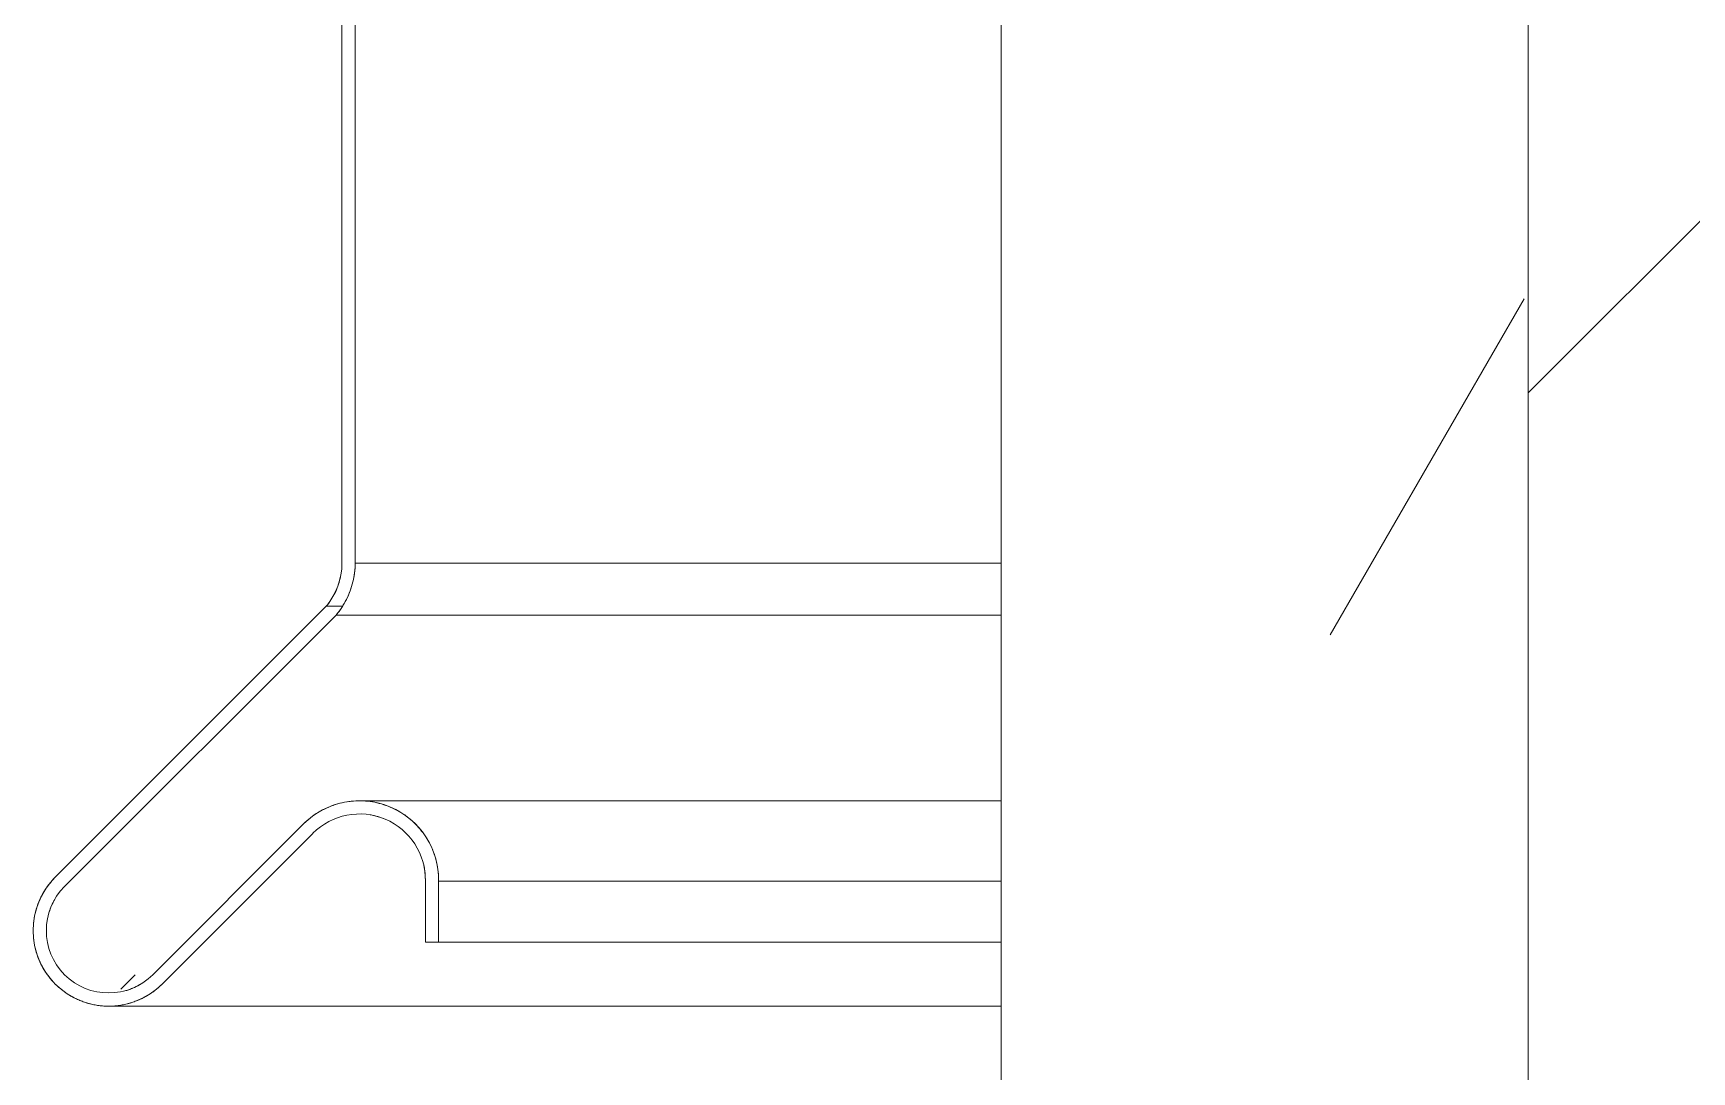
# Model space of a CAD drawing. Header units: millimetres. Extents: x -515342 to 330399, y -224905 to 507333.
# Drawn here: x 248186.3 to 248312.1, y 105322.8 to 105401.6 of the extents above; entities that cross this region are included whole.
import ezdxf

# ---------------------------------------------------------------- set-up
doc = ezdxf.new("R2010")
doc.units = ezdxf.units.MM
for name, color, linetype, lineweight in [('Ограждение', 7, 'Continuous', 0), ('Стены внутренние', 7, 'Continuous', 0), ('Стены отделка', 7, 'Continuous', 0), ('Стены перегородки', 7, 'Continuous', 0)]:
    doc.layers.add(name, color=color, linetype=linetype, lineweight=lineweight)

# ---------------------------------------------------------------- blocks, each defined once
blk = doc.blocks.new('Ограждение - Ограждение-9804452-О_АР_П_Разрез 2-2')
at = {"layer": 'Ограждение'}
h = blk.add_hatch(dxfattribs=at)
h.set_pattern_fill('FP_40', color=256, style=0, pattern_type=2)
h.set_pattern_definition([(45, (-6322.59, 7579.1), (-106.066, 106.066), [])])
h.paths.add_polyline_path([(-13169.18, 17296.59), (-13164.35, 17298.78), (-13171.04, 17298.78)])
h.paths.add_polyline_path([(-13163.65, 17298.07), (-13152.21, 17309.51), (-13152.92, 17310.22), (-13164.35, 17298.78)])
h.paths.add_polyline_path([(-13171.04, 17298.78), (-13171.92, 17303.53), (-13173.23, 17300.64)])
h.paths.add_polyline_path([(-13149, 17330), (-13149, 17464.05), (-13150, 17465), (-13150, 17330)])
at = {"layer": 'Ограждение', "lineweight": 18}
for p, q in [((-13150, 17465), (-13150, 17330)), ((-13149, 17330), (-13149, 17464.05)), ((-13151.19, 17326.74), (-13171.75, 17306.18)), ((-13171.04, 17305.47), (-13150.45, 17326.07)), ((-13152.92, 17310.22), (-13164.35, 17298.78)), ((-13163.65, 17298.07), (-13152.21, 17309.51)), ((-13143.67, 17305.89), (-13143.67, 17301.26)), ((-13142.67, 17301.26), (-13142.67, 17305.88)), ((-13143.67, 17301.26), (-13142.67, 17301.26))]:
    blk.add_line(p, q, dxfattribs=at)
at = {"layer": 'Ограждение'}
for p, q in [((-13149, 17330), (-13100, 17330)), ((-13150, 17326.74), (-13151.19, 17326.74)), ((-13150.45, 17326.07), (-13100, 17326.07)), ((-13100, 17311.98), (-13148.67, 17311.98)), ((-13142.67, 17305.88), (-13100, 17305.88)), ((-13142.67, 17305.88), (-13142.67, 17301.26)), ((-13142.67, 17301.26), (-13100, 17301.26)), ((-13167.7, 17296.4), (-13100, 17296.4))]:
    blk.add_line(p, q, dxfattribs=at)
at = {"layer": 'Ограждение', "lineweight": 18}
for centre, radius, start, end in [((-13155.19, 17330.04), 5.19, 320.4841, 359.5159), ((-13155.19, 17330.04), 6.19, 320.021, 359.5567), ((-13148.67, 17305.98), 6, 359.0871, 135), ((-13148.67, 17305.98), 5, 359, 135), ((-13167.7, 17302.13), 5.73, 135, 315), ((-13167.7, 17302.13), 4.73, 135, 315)]:
    blk.add_arc(centre, radius, start, end, dxfattribs=at)
at = {"layer": 'Ограждение'}
for points in [[(-13151.19, 17326.74), (-13150.94, 17327.05), (-13150.5, 17327.71), (-13150.1, 17328.82), (-13150, 17329.61), (-13150, 17330)], [(-13149, 17330), (-13149, 17329.52), (-13149.12, 17328.57), (-13149.62, 17327.23), (-13150.14, 17326.43), (-13150.45, 17326.07)], [(-13146.72, 17310.58), (-13146.9, 17310.66), (-13147.27, 17310.79), (-13147.66, 17310.88), (-13147.86, 17310.91)], [(-13143.67, 17305.89), (-13143.67, 17306.29), (-13143.71, 17306.68), (-13143.79, 17307.07)], [(-13171.79, 17304.49), (-13171.97, 17304.19), (-13172.11, 17303.87), (-13172.21, 17303.54)]]:
    blk.add_open_spline(points, degree=3, dxfattribs=at)
for points, knots in [([(-13152.92, 17310.22), (-13152.58, 17310.56), (-13152.02, 17311), (-13151.18, 17311.44), (-13150.51, 17311.7), (-13149.82, 17311.88), (-13149.12, 17311.97), (-13148.4, 17311.99), (-13147.69, 17311.91), (-13147, 17311.75), (-13146.33, 17311.51), (-13145.69, 17311.2), (-13145.09, 17310.81), (-13144.55, 17310.35), (-13144.06, 17309.83), (-13143.63, 17309.26), (-13143.16, 17308.43), (-13142.76, 17307.31), (-13142.67, 17306.36), (-13142.67, 17305.88)], [-1, -1, -1, -1, -0.9, -0.85, -0.8, -0.75, -0.7, -0.65, -0.6, -0.55, -0.5, -0.45, -0.4, -0.35, -0.3, -0.25, -0.2, -0.1, 0, 0, 0, 0]), ([(-13163.65, 17298.07), (-13164, 17297.72), (-13164.6, 17297.26), (-13165.39, 17296.87), (-13165.86, 17296.7), (-13166.21, 17296.59), (-13166.58, 17296.5), (-13166.95, 17296.44), (-13167.32, 17296.4), (-13167.7, 17296.39), (-13168.07, 17296.4), (-13168.45, 17296.44), (-13168.82, 17296.5), (-13169.18, 17296.59), (-13169.54, 17296.7), (-13169.89, 17296.83), (-13170.23, 17296.98), (-13170.57, 17297.16), (-13170.88, 17297.36), (-13171.19, 17297.58), (-13171.48, 17297.82), (-13171.84, 17298.16), (-13172.26, 17298.63), (-13172.68, 17299.25), (-13173.01, 17299.93), (-13173.33, 17300.88), (-13173.49, 17302.13), (-13173.3, 17303.63), (-13172.72, 17305.02), (-13172.1, 17305.83), (-13171.75, 17306.18)], [-1, -1, -1, -1, -0.916667, -0.875, -0.854167, -0.833333, -0.8125, -0.791667, -0.770833, -0.75, -0.729167, -0.708333, -0.6875, -0.666667, -0.645833, -0.625, -0.604167, -0.583333, -0.5625, -0.541667, -0.520833, -0.5, -0.458333, -0.416667, -0.375, -0.333333, -0.25, -0.166667, -0.083333, 0, 0, 0, 0]), ([(-13166.47, 17297.56), (-13166.37, 17297.58), (-13166.18, 17297.64), (-13165.79, 17297.79), (-13165.51, 17297.93), (-13165.33, 17298.03)], [-0.16666667, -0.16666667, -0.16666667, -0.16666667, -0.14583333, -0.125, -0.08333333, -0.08333333, -0.08333333, -0.08333333])]:
    blk.add_open_spline(points, degree=3, knots=knots, dxfattribs=at)

msp = doc.modelspace()

# ---------------------------------------------------------------- hatches: boundary and pattern name
at = {"layer": 'Стены внутренние'}
h = msp.add_hatch(dxfattribs=at)
h.set_pattern_fill('FP_38', color=256, style=0, pattern_type=2)
h.set_pattern_definition([(0, (255037.12, 95610.49), (406.4, 101.6), [33.528, -271.272, 33.528, -271.272, -1625.6]), (0, (255037.12, 95610.49), (406.4, 101.6), [-609.6, 33.528, -576.072, 33.528, -271.272, -711.2]), (0, (255037.12, 95610.49), (406.4, 101.6), [-1524, 33.528, -169.672, 33.528, -474.472]), (120, (255189.52, 95661.29), (-291.1882, 301.1527), [33.528, -271.272, 33.528, -271.272, -1625.6]), (120, (255189.52, 95661.29), (-291.1882, 301.1527), [-609.6, 33.528, -576.072, 33.528, -271.272, -711.2]), (120, (255189.52, 95661.29), (-291.1882, 301.1527), [-1524, 33.528, -169.672, 33.528, -474.472]), (240, (255240.32, 95864.49), (-115.2118, -402.7527), [33.528, -271.272, 33.528, -271.272, -1625.6]), (240, (255240.32, 95864.49), (-115.2118, -402.7527), [-609.6, 33.528, -576.072, 33.528, -271.272, -711.2]), (240, (255240.32, 95864.49), (-115.2118, -402.7527), [-1524, 33.528, -169.672, 33.528, -474.472])])
h.paths.add_polyline_path([(248299.7107, 105181.3929), (248299.2682, 105461.3929), (248259.7107, 105461.3929), (248259.7107, 105181.3929), (248299.2682, 105181.3929)])
h = msp.add_hatch(dxfattribs=at)
h.set_pattern_fill('FP_45', color=256, style=0, pattern_type=2)
h.set_pattern_definition([(45, (255037.12, 95610.5), (-235.732, 235.732), []), (45, (255194.28, 95610.5), (-235.732, 235.732), [])])
h.paths.add_polyline_path([(248513.5215, 105181.3929), (248749.7107, 105181.3929), (248749.7107, 105451.3929), (248299.7107, 105451.3929), (248299.7107, 105181.3929)])

# ---------------------------------------------------------------- linework, layer by layer
at = {"layer": 'Стены отделка'}
msp.add_line((248259.7107, 105461.3929), (248259.7107, 105181.3929), dxfattribs=at)
at = {"layer": 'Стены перегородки'}
msp.add_line((248299.7107, 105451.3929), (248299.7107, 105181.3929), dxfattribs=at)

# ---------------------------------------------------------------- block references
at = {"layer": 'Ограждение'}
msp.add_blockref('Ограждение - Ограждение-9804452-О_АР_П_Разрез 2-2', (261359.7107, 88031.3929), dxfattribs=at)

doc.saveas('drawing.dxf')
